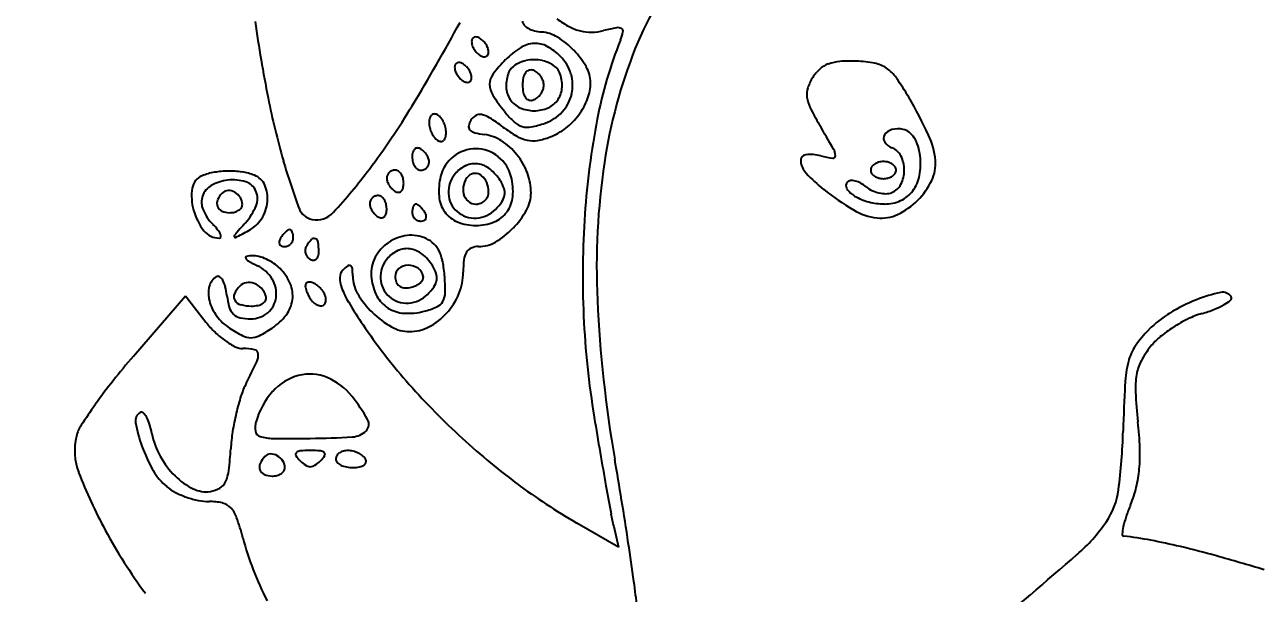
# Model space of a CAD drawing. Header units: millimetres. Extents: x 56222 to 3066687, y -650199 to -121287.
# Drawn here: x 141940.712 to 141942.528, y -185301.51 to -185300.674 of the extents above; entities that cross this region are included whole.
import ezdxf
from ezdxf import colors
from ezdxf.entities.mleader import LeaderData, LeaderLine
from ezdxf.math import Vec2, Vec3

# ---------------------------------------------------------------- set-up
doc = ezdxf.new("R2010")
doc.units = ezdxf.units.MM
doc.header["$MEASUREMENT"] = 0
doc.layers.add('$TD_AUDIT_GENERATED_(A0BDF17)', color=32, linetype='Continuous', lineweight=30)
doc.layers.add('Text', color=7, linetype='Continuous', lineweight=15)
doc.styles.add('style4', font='ARIALN.TTF')

msp = doc.modelspace()

# ---------------------------------------------------------------- linework, layer by layer
at = {"layer": '$TD_AUDIT_GENERATED_(A0BDF17)', "linetype": 'Continuous', "lineweight": 25, "ltscale": 2}
for p, q in [((141940.8718, -185301.1612, 0.5173), (141940.9483, -185301.0724, 0.5173)), ((141940.9483, -185301.0724, 0.5173), (141940.9786, -185301.1112, 0.5173)), ((141941.5857, -185301.4419, 0.5173), (141941.5245, -185301.4066, 0.5173)), ((141941.5785, -185301.4115, 0.5173), (141941.5857, -185301.4419, 0.5173))]:
    msp.add_line(p, q, dxfattribs=at)
for centre, radius, start, end in [((141942.0491, -185300.8834, 0.5173), 0.4725, 139.4399, 158.2606), ((141943.303, -185300.3413, 0.5173), 2.2759, 188.2802, 191.152), ((141938.8457, -185299.3131, 0.5173), 2.8506, 328.7212, 331.5653), ((141941.4527, -185300.6685, 0.5173), 0.00828, 180.0022, 221.7208), ((141941.4649, -185300.6576, 0.5173), 0.0247, 221.7206, 240.2133), ((141941.4718, -185300.6456, 0.5173), 0.0385, 240.2133, 254.9119), ((141941.5856, -185300.5423, 0.5173), 0.1527, 233.5254, 241.6159), ((141941.5473, -185300.6132, 0.5173), 0.0721, 241.6159, 255.7977), ((141941.6453, -185301.0077, 0.5173), 0.3353, 100.7662, 104.0914), ((141941.5847, -185300.6888, 0.5173), 0.0107, 60.5491, 100.766), ((141941.5876, -185300.6836, 0.5173), 0.00463, 347.7958, 60.5492), ((141941.3786, -185300.6988, 0.5173), 0.00916, 153.1152, 180.0022), ((141941.3749, -185300.6969, 0.5173), 0.00501, 110.9073, 153.1151), ((141941.3755, -185300.6985, 0.5173), 0.00673, 75.8431, 110.9072), ((141941.373, -185300.7085, 0.5173), 0.017, 58.2847, 75.8433), ((141941.3693, -185300.7145, 0.5173), 0.024, 43.5755, 58.2846), ((141941.3635, -185300.72, 0.5173), 0.0321, 31.7196, 43.5754), ((141941.4768, -185300.6269, 0.5173), 0.0578, 254.9118, 265.7452), ((141941.4687, -185300.7359, 0.5173), 0.0514, 58.2123, 85.7452), ((141941.4295, -185300.7991, 0.5173), 0.1258, 44.0967, 58.2124), ((141941.5444, -185300.6244, 0.5173), 0.0605, 255.7977, 271.5017), ((141941.5439, -185300.6037, 0.5173), 0.0813, 271.5016, 284.0915), ((141942.1831, -185300.9346, 0.5173), 0.6405, 158.1811, 169.0324), ((141941.519, -185300.6687, 0.5173), 0.0748, 338.1812, 347.7958), ((141941.3855, -185300.6988, 0.5173), 0.016, 180.0022, 199.4895), ((141941.3986, -185300.6942, 0.5173), 0.0299, 199.4897, 211.7196), ((141941.4004, -185300.6931, 0.5173), 0.0321, 211.7196, 223.5754), ((141941.3946, -185300.6986, 0.5173), 0.024, 223.5755, 238.2846), ((141941.3654, -185300.7189, 0.5173), 0.0299, 19.4897, 31.7196), ((141941.3784, -185300.7143, 0.5173), 0.016, 0.0022, 19.4895), ((141941.3853, -185300.7143, 0.5173), 0.00916, 333.1152, 0.0022), ((141941.5083, -185300.8142, 0.5173), 0.1257, 122.2521, 135.0021), ((141941.4636, -185300.7432, 0.5173), 0.0419, 93.3064, 122.252), ((141941.4633, -185300.7377, 0.5173), 0.0363, 61.6384, 93.3064), ((141941.4397, -185300.7813, 0.5173), 0.0859, 45.0021, 61.6383), ((141941.431, -185300.7976, 0.5173), 0.1237, 29.8953, 44.0968), ((141942.3128, -185300.9885, 0.5173), 0.7563, 158.2607, 171.4914), ((141941.3536, -185300.7363, 0.5173), 0.00916, 153.1152, 180.0022), ((141941.3499, -185300.7344, 0.5173), 0.00501, 110.9073, 153.1151), ((141941.3506, -185300.736, 0.5173), 0.00673, 75.8431, 110.9072), ((141941.348, -185300.746, 0.5173), 0.017, 58.2847, 75.8433), ((141941.3443, -185300.752, 0.5173), 0.024, 43.5755, 58.2846), ((141941.3909, -185300.7046, 0.5173), 0.017, 238.2847, 255.8433), ((141941.3884, -185300.7145, 0.5173), 0.00673, 255.8431, 290.9072), ((141941.389, -185300.7161, 0.5173), 0.00501, 290.9073, 333.1151), ((141941.5603, -185300.8661, 0.5173), 0.1992, 135.0021, 142.9932), ((141941.4567, -185300.7683, 0.5173), 0.042, 116.5673, 131.4122), ((141941.4611, -185300.7771, 0.5173), 0.0517, 103.1341, 116.5672), ((141941.4614, -185300.7786, 0.5173), 0.0533, 90.0022, 103.1342), ((141941.4614, -185300.7786, 0.5173), 0.0533, 76.8701, 90.0021), ((141941.4618, -185300.7771, 0.5173), 0.0517, 63.4371, 76.8702), ((141941.4662, -185300.7683, 0.5173), 0.042, 48.5921, 63.437), ((141941.4573, -185300.7637, 0.5173), 0.0609, 16.552, 45.0022), ((141941.9085, -185300.7698, 0.5173), 0.0408, 110.4792, 131.3253), ((141941.9158, -185300.7892, 0.5173), 0.0614, 94.2244, 110.4792), ((141941.9269, -185300.9393, 0.5173), 0.212, 87.7582, 94.2243), ((141941.9278, -185300.9162, 0.5173), 0.1889, 79.446, 87.7582), ((141941.954, -185300.7757, 0.5173), 0.0459, 55.6793, 79.446), ((141941.3605, -185300.7363, 0.5173), 0.016, 180.0022, 199.4895), ((141941.3736, -185300.7317, 0.5173), 0.0299, 199.4897, 211.7196), ((141941.3754, -185300.7305, 0.5173), 0.0321, 211.7196, 223.5754), ((141941.3696, -185300.7361, 0.5173), 0.024, 223.5755, 238.2846), ((141941.3385, -185300.7575, 0.5173), 0.0321, 31.7196, 43.5754), ((141941.3404, -185300.7564, 0.5173), 0.0299, 19.4897, 31.7196), ((141941.3603, -185300.7517, 0.5173), 0.00916, 333.1152, 0.0022), ((141941.3534, -185300.7517, 0.5173), 0.016, 0.0022, 19.4895), ((141941.4218, -185300.7617, 0.5173), 0.0258, 142.9932, 179.0221), ((141941.4754, -185300.7637, 0.5173), 0.0551, 159.0085, 181.7029), ((141941.441, -185300.7506, 0.5173), 0.0183, 131.4122, 159.0085), ((141941.4981, -185300.7627, 0.5173), 0.0537, 168.6129, 180.0021), ((141941.4647, -185300.756, 0.5173), 0.0196, 144.4644, 168.6128), ((141941.457, -185300.7505, 0.5173), 0.0102, 108.4132, 144.4645), ((141941.4569, -185300.7502, 0.5173), 0.00986, 71.5672, 108.4132), ((141941.4539, -185300.7593, 0.5173), 0.0195, 51.4767, 71.5671), ((141941.4495, -185300.7649, 0.5173), 0.0265, 35.5398, 51.4767), ((141941.4493, -185300.765, 0.5173), 0.0267, 19.6578, 35.5399), ((141941.4818, -185300.7506, 0.5173), 0.0183, 20.9957, 48.592), ((141941.4475, -185300.7637, 0.5173), 0.0551, 358.3014, 20.9958), ((141941.4607, -185300.7627, 0.5173), 0.0574, 346.8044, 16.5519), ((141941.4987, -185300.7587, 0.5173), 0.0456, 0.0022, 29.8953), ((141941.9324, -185300.7895, 0.5173), 0.072, 148.0169, 161.6215), ((141941.9178, -185300.7804, 0.5173), 0.0548, 131.3253, 148.0169), ((141941.9472, -185300.7856, 0.5173), 0.0579, 35.2987, 55.6793), ((141941.6864, -185300.9703, 0.5173), 0.3774, 30.1971, 35.2988), ((141941.3659, -185300.742, 0.5173), 0.017, 238.2847, 255.8433), ((141941.3634, -185300.752, 0.5173), 0.00673, 255.8431, 290.9072), ((141941.364, -185300.7536, 0.5173), 0.00501, 290.9073, 333.1151), ((141941.4248, -185300.7618, 0.5173), 0.0288, 179.0221, 212.4494), ((141941.4551, -185300.7643, 0.5173), 0.0348, 181.7029, 213.6921), ((141941.4981, -185300.7627, 0.5173), 0.0537, 180.0022, 191.3914), ((141941.4493, -185300.7605, 0.5173), 0.0267, 324.4644, 340.3465), ((141941.4556, -185300.7627, 0.5173), 0.0201, 0.0022, 19.6577), ((141941.4556, -185300.7627, 0.5173), 0.0201, 340.3466, 0.0021), ((141941.4677, -185300.7643, 0.5173), 0.0348, 326.3121, 358.3014), ((141941.4757, -185300.7587, 0.5173), 0.0687, 339.4724, 0.0021), ((141941.8924, -185300.7762, 0.5173), 0.0298, 161.6214, 187.9095), ((141942.151, -185300.5684, 0.5173), 1.1017, 191.152, 196.0931), ((141941.6232, -185300.6356, 0.5173), 0.2639, 212.4493, 219.001), ((141941.4543, -185300.7649, 0.5173), 0.0339, 213.6922, 246.2214), ((141941.4647, -185300.7695, 0.5173), 0.0196, 191.3915, 215.5399), ((141941.457, -185300.775, 0.5173), 0.0102, 215.5398, 251.5911), ((141941.4569, -185300.7752, 0.5173), 0.00986, 251.591, 288.4371), ((141941.4539, -185300.7661, 0.5173), 0.0195, 288.4372, 308.5275), ((141941.4495, -185300.7606, 0.5173), 0.0265, 308.5276, 324.4645), ((141941.4685, -185300.7649, 0.5173), 0.0339, 293.7829, 326.312), ((141941.4602, -185300.7625, 0.5173), 0.058, 317.2309, 346.8044), ((141941.4501, -185300.7491, 0.5173), 0.096, 323.4954, 339.4724), ((141941.914, -185300.7732, 0.5173), 0.0517, 187.9095, 206.2824), ((141941.4025, -185301.1355, 0.5173), 0.7059, 25.0952, 30.1971), ((141940.3087, -185300.2019, 0.5173), 1.1388, 323.0776, 328.7212), ((141941.3167, -185300.8134, 0.5173), 0.00915, 131.4134, 164.1433), ((141941.3146, -185300.811, 0.5173), 0.00591, 88.3507, 131.4133), ((141941.3145, -185300.8146, 0.5173), 0.00955, 58.2846, 88.3507), ((141941.3101, -185300.8216, 0.5173), 0.0178, 37.4399, 58.2847), ((141941.3864, -185300.8257, 0.5173), 0.0213, 120.5216, 147.9744), ((141941.3816, -185300.8176, 0.5173), 0.0119, 78.0998, 120.5217), ((141941.3767, -185300.8407, 0.5173), 0.0355, 57.3115, 78.0997), ((141941.5367, -185300.7057, 0.5173), 0.1526, 219.001, 226.8383), ((141941.4614, -185300.7488, 0.5173), 0.0515, 246.2214, 270.0022), ((141941.4614, -185300.7488, 0.5173), 0.0515, 270.0021, 293.7828), ((141941.4568, -185300.7595, 0.5173), 0.0625, 289.2765, 317.231), ((141941.4456, -185300.7458, 0.5173), 0.1016, 307.9777, 323.4953), ((141942.2037, -185300.6301, 0.5173), 0.3748, 206.2824, 210.5433), ((141941.3312, -185300.8175, 0.5173), 0.0242, 164.1432, 180.002), ((141941.3398, -185300.8175, 0.5173), 0.0328, 180.0022, 193.6556), ((141941.3474, -185300.8156, 0.5173), 0.0407, 193.6556, 205.2758), ((141941.2952, -185300.8331, 0.5173), 0.0366, 25.2758, 37.4399), ((141941.2916, -185300.8348, 0.5173), 0.0407, 13.6556, 25.2758), ((141941.2992, -185300.8329, 0.5173), 0.0328, 0.0022, 13.6556), ((141941.372, -185300.8237, 0.5173), 0.00691, 170.0904, 223.69), ((141941.3876, -185300.8264, 0.5173), 0.0227, 147.9744, 170.0904), ((141941.2008, -185301.1149, 0.5173), 0.3614, 53.5254, 57.3116), ((141941.5479, -185300.6454, 0.5173), 0.2225, 233.5255, 239.7843), ((141941.4516, -185300.7964, 0.5173), 0.0282, 226.8382, 254.2215), ((141941.4516, -185300.7963, 0.5173), 0.0283, 254.2216, 281.5152), ((141941.4264, -185300.6725, 0.5173), 0.1547, 281.5152, 289.2765), ((141941.4534, -185300.7558, 0.5173), 0.0889, 290.8189, 307.9776), ((141942.6884, -185301.0325, 0.5173), 1.1552, 169.0323, 176.0102), ((141939.4164, -185302.2748, 0.5173), 2.8616, 29.7064, 30.5433), ((141941.3438, -185300.8173, 0.5173), 0.0366, 205.2758, 217.4399), ((141941.3289, -185300.8288, 0.5173), 0.0178, 217.4399, 238.2847), ((141941.3245, -185300.8358, 0.5173), 0.00955, 238.2846, 268.3507), ((141941.3244, -185300.8395, 0.5173), 0.00591, 268.3507, 311.4133), ((141941.3223, -185300.837, 0.5173), 0.00915, 311.4134, 344.1433), ((141941.3078, -185300.8329, 0.5173), 0.0242, 344.1432, 0.002), ((141941.3779, -185300.8181, 0.5173), 0.0151, 223.69, 255.6801), ((141941.4034, -185300.7182, 0.5173), 0.1181, 255.6801, 262.7052), ((141941.3807, -185300.8955, 0.5173), 0.0606, 57.0381, 82.7051), ((141941.4621, -185300.7926, 0.5173), 0.0522, 239.7843, 258.1597), ((141941.4597, -185300.8042, 0.5173), 0.0403, 258.1597, 279.8079), ((141941.4496, -185300.7458, 0.5173), 0.0996, 279.8078, 290.8189), ((141941.9852, -185300.8409, 0.5173), 0.00962, 148.2437, 214.0973), ((141941.9917, -185300.8449, 0.5173), 0.0173, 103.1126, 148.2437), ((141941.997, -185300.8677, 0.5173), 0.0407, 79.2731, 103.1127), ((141942.0011, -185300.846, 0.5173), 0.0186, 49.8052, 79.2731), ((141941.9888, -185300.8605, 0.5173), 0.0377, 32.4238, 49.8053), ((141941.9767, -185300.8682, 0.5173), 0.052, 17.7446, 32.4238), ((141941.9419, -185300.8829, 0.5173), 0.1103, 4.9905, 25.0952), ((141941.3084, -185300.8682, 0.5173), 0.0264, 164.871, 180.0021), ((141941.2924, -185300.8639, 0.5173), 0.00984, 133.2606, 164.8711), ((141941.2898, -185300.861, 0.5173), 0.00595, 89.9762, 133.2606), ((141941.2898, -185300.8641, 0.5173), 0.00903, 58.2846, 89.9762), ((141941.2812, -185300.8779, 0.5173), 0.0253, 44.3651, 58.2846), ((141941.2765, -185300.8826, 0.5173), 0.0319, 32.6795, 44.3651), ((141941.3755, -185300.909, 0.5173), 0.0528, 89.6827, 128.0938), ((141941.3755, -185300.9095, 0.5173), 0.0533, 51.5047, 89.6827), ((141941.3624, -185300.9238, 0.5173), 0.0943, 38.6119, 57.0381), ((141941.8833, -185300.8674, 0.5173), 0.0215, 2.6069, 29.7063), ((141941.996, -185300.8336, 0.5173), 0.0227, 214.0974, 249.0085), ((141941.979, -185300.8778, 0.5173), 0.0247, 26.3475, 69.0085), ((141941.955, -185300.8752, 0.5173), 0.0748, 6.5631, 17.7445), ((141942.0473, -185300.5983, 0.5173), 0.9938, 196.0931, 200.3344), ((141941.3123, -185300.8682, 0.5173), 0.0302, 180.0022, 194.258), ((141941.3038, -185300.8703, 0.5173), 0.0215, 194.258, 212.6794), ((141941.2789, -185300.881, 0.5173), 0.029, 20.4918, 32.6794), ((141941.2952, -185300.8755, 0.5173), 0.0119, 313.2605, 335.9284), ((141941.2925, -185300.8759, 0.5173), 0.0145, 0.0021, 20.4918), ((141941.296, -185300.8759, 0.5173), 0.011, 335.9285, 0.0022), ((141941.3762, -185300.9099, 0.5173), 0.0539, 128.0938, 165.9128), ((141941.3742, -185300.9099, 0.5173), 0.0317, 81.6038, 114.797), ((141941.3734, -185300.9153, 0.5173), 0.0373, 51.4999, 81.6039), ((141941.3746, -185300.9107, 0.5173), 0.0547, 14.0914, 51.5047), ((141941.357, -185300.9281, 0.5173), 0.1012, 20.8448, 38.6118), ((141942.5928, -185301.0304, 0.5173), 1.0394, 171.4914, 182.6619), ((141941.8621, -185300.8736, 0.5173), 0.00851, 96.7608, 184.9174), ((141941.8833, -185300.8718, 0.5173), 0.0298, 184.9174, 223.3227), ((141941.8681, -185300.9239, 0.5173), 0.0592, 75.3472, 96.7609), ((141941.9199, -185300.7259, 0.5173), 0.1455, 255.3471, 262.4305), ((141941.9012, -185300.8666, 0.5173), 0.00358, 262.4305, 2.6069), ((141941.9702, -185300.891, 0.5173), 0.0147, 123.6923, 146.2836), ((141941.9734, -185300.8957, 0.5173), 0.0203, 104.8445, 123.6923), ((141941.9753, -185300.9031, 0.5173), 0.028, 90.002, 104.8445), ((141941.9753, -185300.9031, 0.5173), 0.028, 75.1598, 90.0022), ((141941.9773, -185300.8957, 0.5173), 0.0203, 56.312, 75.1598), ((141941.9804, -185300.891, 0.5173), 0.0147, 33.7206, 56.312), ((141941.9594, -185300.8875, 0.5173), 0.0466, 359.8016, 26.3475), ((141941.9335, -185300.8777, 0.5173), 0.0965, 349.4794, 6.5631), ((141941.9949, -185300.8782, 0.5173), 0.0571, 334.3589, 4.9904), ((141940.9816, -185300.9176, 0.5173), 0.0234, 111.9766, 171.093), ((141941.0064, -185300.9791, 0.5173), 0.0896, 99.9203, 111.9766), ((141941.0125, -185301.0138, 0.5173), 0.1248, 90.5158, 99.9203), ((141941.0125, -185301.0137, 0.5173), 0.1247, 81.1075, 90.5157), ((141941.018, -185300.9785, 0.5173), 0.0892, 69.0085, 81.1075), ((141941.0399, -185300.9213, 0.5173), 0.0279, 24.5049, 69.0086), ((141940.5514, -185300.3843, 0.5173), 0.8352, 317.3755, 323.0776), ((141941.2556, -185300.8994, 0.5173), 0.011, 155.9285, 180.0022), ((141941.2564, -185300.8998, 0.5173), 0.0119, 133.2605, 155.9284), ((141941.2568, -185300.9003, 0.5173), 0.0126, 111.254, 133.2605), ((141941.257, -185300.9008, 0.5173), 0.0132, 90.0022, 111.2539), ((141941.257, -185300.896, 0.5173), 0.00832, 55.065, 90.0022), ((141941.2532, -185300.9015, 0.5173), 0.0151, 32.6794, 55.0652), ((141941.2478, -185300.905, 0.5173), 0.0215, 14.258, 32.6794), ((141941.2984, -185300.8738, 0.5173), 0.0151, 212.6794, 235.0652), ((141941.2945, -185300.8793, 0.5173), 0.00832, 235.065, 270.0022), ((141941.2945, -185300.8745, 0.5173), 0.0132, 270.0022, 291.2539), ((141941.2947, -185300.8751, 0.5173), 0.0126, 291.254, 313.2605), ((141941.4119, -185300.9188, 0.5173), 0.0907, 165.9129, 184.5627), ((141941.3775, -185300.9201, 0.5173), 0.0422, 140.312, 182.6108), ((141941.3798, -185300.922, 0.5173), 0.0451, 114.797, 140.3119), ((141941.3847, -185300.9161, 0.5173), 0.0279, 135.0021, 164.3642), ((141941.3744, -185300.9058, 0.5173), 0.0133, 90.9181, 135.0022), ((141941.3744, -185300.908, 0.5173), 0.0156, 51.6881, 90.9181), ((141941.3685, -185300.9155, 0.5173), 0.0251, 22.4072, 51.6882), ((141941.3545, -185300.939, 0.5173), 0.0675, 32.2025, 51.5), ((141941.3422, -185300.9188, 0.5173), 0.0882, 355.1132, 14.0914), ((141941.3751, -185300.9212, 0.5173), 0.0818, 0.0021, 20.8448), ((141942.0413, -185300.7228, 0.5173), 0.247, 223.3226, 231.4152), ((141941.9652, -185300.8876, 0.5173), 0.00858, 146.2837, 180.0021), ((141941.9652, -185300.8876, 0.5173), 0.00858, 180.0022, 213.7206), ((141941.9702, -185300.8843, 0.5173), 0.0147, 213.7206, 236.312), ((141941.9734, -185300.8795, 0.5173), 0.0203, 236.312, 255.1598), ((141941.9773, -185300.8795, 0.5173), 0.0203, 284.8445, 303.6923), ((141941.9804, -185300.8843, 0.5173), 0.0147, 303.6923, 326.2836), ((141941.9855, -185300.8876, 0.5173), 0.00858, 0.0022, 33.7206), ((141941.9855, -185300.8876, 0.5173), 0.00858, 326.2837, 0.0021), ((141941.9592, -185300.8875, 0.5173), 0.0468, 333.3268, 359.8016), ((141941.9742, -185300.8852, 0.5173), 0.0551, 323.487, 349.4794), ((141941.035, -185300.926, 0.5173), 0.0775, 171.093, 195.4042), ((141941.0002, -185300.9347, 0.5173), 0.028, 119.284, 161.4592), ((141941.0179, -185300.9663, 0.5173), 0.0642, 96.5839, 119.284), ((141941.018, -185300.9675, 0.5173), 0.0655, 72.9717, 96.584), ((141941.0302, -185300.9277, 0.5173), 0.0238, 22.8543, 72.9717), ((141941.023, -185300.929, 0.5173), 0.0464, 354.1356, 24.5049), ((141941.259, -185300.8994, 0.5173), 0.0145, 180.0021, 200.4918), ((141941.2726, -185300.8943, 0.5173), 0.029, 200.4918, 212.6794), ((141941.2751, -185300.8928, 0.5173), 0.0319, 212.6795, 224.3651), ((141941.2703, -185300.8974, 0.5173), 0.0253, 224.3651, 238.2846), ((141941.2591, -185300.9115, 0.5173), 0.00984, 313.2606, 344.8711), ((141941.2393, -185300.9071, 0.5173), 0.0302, 0.0022, 14.258), ((141941.2431, -185300.9071, 0.5173), 0.0264, 344.871, 0.0021), ((141941.3837, -185300.9158, 0.5173), 0.0269, 164.3642, 194.5913), ((141941.3585, -185300.9196, 0.5173), 0.0359, 0.0021, 22.4072), ((141941.3645, -185300.9327, 0.5173), 0.0557, 18.9289, 32.2026), ((141941.3982, -185300.9212, 0.5173), 0.0201, 350.5263, 18.9289), ((141942.1236, -185300.6196, 0.5173), 0.3789, 231.4151, 239.5062), ((141941.9277, -185300.9106, 0.5173), 0.00759, 135.0022, 214.3843), ((141941.9514, -185300.8944, 0.5173), 0.0363, 214.3844, 239.5307), ((141941.9276, -185300.9105, 0.5173), 0.00744, 94.057, 135.0021), ((141941.9286, -185300.9251, 0.5173), 0.0221, 75.8335, 94.0572), ((141941.9257, -185300.9366, 0.5173), 0.0339, 61.2275, 75.8335), ((141941.9179, -185300.9507, 0.5173), 0.05, 50.312, 61.2275), ((141941.9752, -185300.8817, 0.5173), 0.0397, 230.3119, 245.0736), ((141941.9753, -185300.8722, 0.5173), 0.028, 255.1598, 270.0022), ((141941.9753, -185300.8722, 0.5173), 0.028, 270.002, 284.8445), ((141941.9787, -185300.8973, 0.5173), 0.025, 290.9957, 333.3268), ((141941.9512, -185300.8573, 0.5173), 0.1055, 315.0022, 334.3589), ((141941.0008, -185300.9349, 0.5173), 0.0287, 161.4592, 203.0026), ((141941.0075, -185300.9366, 0.5173), 0.0127, 156.6813, 200.4648), ((141941.0258, -185300.9445, 0.5173), 0.0327, 135.0022, 156.6813), ((141941.0115, -185300.9302, 0.5173), 0.0125, 91.7217, 135.0021), ((141941.0117, -185300.9366, 0.5173), 0.0189, 59.9601, 91.7218), ((141941.0097, -185300.9401, 0.5173), 0.023, 31.7451, 59.9599), ((141941.0125, -185300.9384, 0.5173), 0.0197, 0.0021, 31.7452), ((141941.0262, -185300.9294, 0.5173), 0.0282, 337.9115, 22.8543), ((141941.0108, -185300.9277, 0.5173), 0.0587, 327.6882, 354.1357), ((141941.2306, -185300.9369, 0.5173), 0.011, 155.9285, 180.0022), ((141941.2314, -185300.9373, 0.5173), 0.0119, 133.2605, 155.9284), ((141941.2319, -185300.9377, 0.5173), 0.0126, 111.254, 133.2605), ((141941.2321, -185300.9383, 0.5173), 0.0132, 90.0022, 111.2539), ((141941.2321, -185300.9335, 0.5173), 0.00832, 55.065, 90.0022), ((141941.2282, -185300.939, 0.5173), 0.0151, 32.6794, 55.0652), ((141941.2228, -185300.9425, 0.5173), 0.0215, 14.258, 32.6794), ((141941.2618, -185300.9112, 0.5173), 0.00903, 238.2846, 269.9762), ((141941.2618, -185300.9143, 0.5173), 0.00595, 269.9762, 313.2606), ((141941.3671, -185300.9224, 0.5173), 0.0457, 184.5627, 215.6952), ((141941.3728, -185300.9204, 0.5173), 0.0375, 182.6109, 228.784), ((141941.3785, -185300.9172, 0.5173), 0.0215, 194.5913, 229.1984), ((141941.3757, -185300.9204, 0.5173), 0.0172, 229.1983, 270.0022), ((141941.3759, -185300.9188, 0.5173), 0.0188, 291.7122, 313.8525), ((141941.3764, -185300.9192, 0.5173), 0.0182, 313.8525, 336.4303), ((141941.3773, -185300.9196, 0.5173), 0.0172, 336.4302, 0.0021), ((141941.3437, -185300.8845, 0.5173), 0.0861, 315.0022, 324.7796), ((141941.3949, -185300.9206, 0.5173), 0.0234, 324.7796, 350.5263), ((141941.3846, -185300.9224, 0.5173), 0.0456, 324.0139, 355.1131), ((141941.4054, -185300.9212, 0.5173), 0.0515, 330.5853, 0.0022), ((141941.9744, -185300.8553, 0.5173), 0.0817, 239.5307, 255.3759), ((141941.9776, -185300.843, 0.5173), 0.0944, 255.3758, 269.5898), ((141941.9797, -185300.8721, 0.5173), 0.0503, 245.0736, 257.44), ((141941.9788, -185300.8762, 0.5173), 0.0461, 257.44, 270.3049), ((141941.9773, -185300.881, 0.5173), 0.0565, 269.5897, 294.3796), ((141941.9789, -185300.8979, 0.5173), 0.0244, 270.3049, 290.9958), ((141941.9512, -185300.8573, 0.5173), 0.1056, 295.2222, 315.0021), ((141941.9818, -185300.8909, 0.5173), 0.0456, 294.3796, 323.4869), ((141941.0422, -185300.924, 0.5173), 0.0849, 195.4042, 218.4052), ((141941.0363, -185300.9198, 0.5173), 0.0672, 203.0026, 225.0021), ((141941.0067, -185300.9369, 0.5173), 0.0118, 200.4648, 246.3377), ((141941.0135, -185300.9214, 0.5173), 0.0288, 246.3377, 270.0021), ((141941.0135, -185300.9204, 0.5173), 0.0298, 270.0021, 283.9307), ((141941.0156, -185300.929, 0.5173), 0.0209, 283.9307, 302.1032), ((141941.019, -185300.9344, 0.5173), 0.0144, 302.1031, 324.3522), ((141941.0245, -185300.9384, 0.5173), 0.00769, 324.3521, 0.0021), ((141940.9721, -185300.9074, 0.5173), 0.0866, 318.4101, 337.9115), ((141941.1398, -185300.9347, 0.5173), 0.0259, 200.3343, 258.9681), ((141941.1412, -185300.9271, 0.5173), 0.0337, 258.9681, 317.3756), ((141941.234, -185300.9369, 0.5173), 0.0145, 180.0021, 200.4918), ((141941.2476, -185300.9318, 0.5173), 0.029, 200.4918, 212.6794), ((141941.2501, -185300.9302, 0.5173), 0.0319, 212.6795, 224.3651), ((141941.2453, -185300.9349, 0.5173), 0.0253, 224.3651, 238.2846), ((141941.2342, -185300.9489, 0.5173), 0.00984, 313.2606, 344.8711), ((141941.2143, -185300.9446, 0.5173), 0.0302, 0.0022, 14.258), ((141941.2182, -185300.9446, 0.5173), 0.0264, 344.871, 0.0021), ((141941.3105, -185300.9501, 0.5173), 0.0285, 170.3439, 180.0021), ((141941.2938, -185300.9501, 0.5173), 0.0117, 180.0022, 203.9906), ((141941.2993, -185300.9482, 0.5173), 0.0171, 156.2054, 170.3439), ((141941.2929, -185300.9454, 0.5173), 0.0101, 137.6504, 156.2054), ((141941.2875, -185300.9405, 0.5173), 0.00285, 90.0021, 137.6504), ((141941.2875, -185300.9423, 0.5173), 0.00464, 55.4493, 90.0021), ((141941.2734, -185300.9628, 0.5173), 0.0295, 46.644, 55.4492), ((141941.2672, -185300.9693, 0.5173), 0.0385, 38.4797, 46.6439), ((141941.2586, -185300.9762, 0.5173), 0.0496, 31.7197, 38.4798), ((141941.2874, -185300.9584, 0.5173), 0.0157, 12.8337, 31.7196), ((141941.3641, -185300.9245, 0.5173), 0.0421, 215.6952, 248.4482), ((141941.3738, -185300.9192, 0.5173), 0.039, 228.784, 273.8309), ((141941.3757, -185300.9183, 0.5173), 0.0193, 270.0021, 291.7121), ((141941.3735, -185300.9143, 0.5173), 0.044, 273.8309, 315.0021), ((141941.3871, -185300.9243, 0.5173), 0.0424, 291.5206, 324.0138), ((141941.3397, -185300.8841, 0.5173), 0.127, 315.5881, 330.5853), ((141942.8316, -185301.0425, 0.5173), 1.2987, 176.0102, 182.6352), ((141941.9762, -185300.87, 0.5173), 0.0884, 239.5062, 263.3604), ((141941.9724, -185300.9023, 0.5173), 0.0558, 263.3604, 295.2222), ((141940.9157, -185301.0405, 0.5173), 0.1034, 39.1825, 45.002), ((141943.7717, -185303.3922, 0.5173), 3.6567, 138.4101, 138.7967), ((141941.0185, -185300.9326, 0.5173), 0.0496, 297.6905, 327.6881), ((141941.2368, -185300.9487, 0.5173), 0.00903, 238.2846, 269.9762), ((141941.2368, -185300.9518, 0.5173), 0.00595, 269.9762, 313.2606), ((141941.2946, -185300.9497, 0.5173), 0.0127, 203.9905, 226.6438), ((141941.2951, -185300.9493, 0.5173), 0.0133, 226.6439, 248.6737), ((141941.2953, -185300.9487, 0.5173), 0.0139, 248.6738, 270.0021), ((141941.2953, -185300.9521, 0.5173), 0.0105, 270.0022, 294.8786), ((141941.2975, -185300.9568, 0.5173), 0.00534, 294.8786, 336.2055), ((141941.2964, -185300.9563, 0.5173), 0.00647, 336.2055, 12.8338), ((141941.3757, -185300.8952, 0.5173), 0.0737, 248.4482, 270.0021), ((141941.3757, -185300.8953, 0.5173), 0.0736, 270.0021, 291.5206), ((141940.9981, -185300.959, 0.5173), 0.0286, 218.4053, 270.0021), ((141940.972, -185300.9946, 0.5173), 0.0307, 24.8244, 39.1825), ((141940.9981, -185300.9853, 0.5173), 0.00228, 270.0022, 349.1066), ((141940.9937, -185300.9845, 0.5173), 0.00673, 349.1066, 24.8245), ((141941.0224, -185300.985, 0.5173), 0.00244, 138.7965, 202.2118), ((141941.0214, -185300.9854, 0.5173), 0.00137, 202.2121, 297.1603), ((141939.9344, -185298.8668, 0.5173), 2.3826, 297.1602, 297.6905), ((141941.1018, -185300.9959, 0.5173), 0.0157, 148.2847, 167.1706), ((141941.1306, -185301.0137, 0.5173), 0.0496, 141.5245, 148.2846), ((141941.1219, -185301.0068, 0.5173), 0.0385, 133.3604, 141.5246), ((141941.1158, -185301.0003, 0.5173), 0.0295, 124.555, 133.3603), ((141941.1016, -185300.9798, 0.5173), 0.00464, 90.0021, 124.555), ((141941.1016, -185300.978, 0.5173), 0.00285, 42.3539, 90.0021), ((141941.0963, -185300.9829, 0.5173), 0.0101, 23.7989, 42.3539), ((141941.0899, -185300.9857, 0.5173), 0.0171, 9.6604, 23.7988), ((141941.0954, -185300.9876, 0.5173), 0.0117, 336.0137, 0.0021), ((141941.0786, -185300.9876, 0.5173), 0.0285, 0.0022, 9.6604), ((141941.1375, -185300.9931, 0.5173), 0.00511, 66.6854, 136.7259), ((141941.1369, -185300.9947, 0.5173), 0.0068, 9.0307, 66.6853), ((141941.2817, -185301.0444, 0.5173), 0.061, 100.2139, 127.9448), ((141941.2805, -185301.0375, 0.5173), 0.0541, 69.8503, 100.2139), ((141941.2843, -185301.0272, 0.5173), 0.043, 50.5464, 69.8503), ((141941.3404, -185300.8849, 0.5173), 0.1259, 300.5409, 315.5881), ((141941.0928, -185300.9938, 0.5173), 0.00647, 167.1704, 203.7988), ((141941.0917, -185300.9943, 0.5173), 0.00534, 203.7988, 245.1257), ((141941.0939, -185300.9896, 0.5173), 0.0105, 245.1257, 270.0021), ((141941.0939, -185300.9862, 0.5173), 0.0139, 270.0021, 291.3305), ((141941.0941, -185300.9868, 0.5173), 0.0133, 291.3306, 313.3603), ((141941.0946, -185300.9872, 0.5173), 0.0127, 313.3605, 336.0138), ((141941.1385, -185301.006, 0.5173), 0.0139, 173.0254, 195.7963), ((141941.137, -185301.0058, 0.5173), 0.0125, 148.2847, 173.0254), ((141941.1776, -185301.0309, 0.5173), 0.0602, 136.7259, 148.2846), ((141941.0588, -185301.0071, 0.5173), 0.0859, 0.0022, 9.0308), ((141941.1188, -185301.0071, 0.5173), 0.0259, 344.5712, 0.0021), ((141941.2813, -185301.0438, 0.5173), 0.0604, 127.9449, 155.8576), ((141941.2798, -185301.0469, 0.5173), 0.0451, 114.797, 140.3119), ((141941.2742, -185301.0348, 0.5173), 0.0317, 81.6038, 114.797), ((141941.2734, -185301.0403, 0.5173), 0.0373, 51.4999, 81.6039), ((141941.2879, -185301.0228, 0.5173), 0.0374, 29.0888, 50.5464), ((141941.2713, -185301.032, 0.5173), 0.0564, 12.2933, 29.0888), ((141941.375, -185301.0162, 0.5173), 0.0152, 113.2746, 148.878), ((141941.3796, -185301.0269, 0.5173), 0.0269, 90.0021, 113.2746), ((141941.3796, -185300.9513, 0.5173), 0.0488, 270.0021, 300.5409), ((141941.0387, -185301.0163, 0.5173), 0.00183, 102.068, 207.8595), ((141941.0455, -185301.0127, 0.5173), 0.00955, 207.8597, 241.7604), ((141941.049, -185301.0647, 0.5173), 0.0513, 92.3111, 102.0682), ((141941.2059, -185300.714, 0.5173), 0.3487, 241.7604, 244.2911), ((141941.0482, -185301.0442, 0.5173), 0.0308, 74.5452, 92.3111), ((141941.0371, -185301.0844, 0.5173), 0.0725, 65.1726, 74.5451), ((141941.034, -185301.091, 0.5173), 0.0798, 56.1332, 65.1726), ((141941.0448, -185301.075, 0.5173), 0.0605, 45.002, 56.1332), ((141941.1395, -185301.0057, 0.5173), 0.015, 195.7962, 217.6165), ((141941.1404, -185301.005, 0.5173), 0.0161, 217.6165, 238.2846), ((141941.1369, -185301.0107, 0.5173), 0.00939, 238.2848, 269.2846), ((141941.1368, -185301.0141, 0.5173), 0.00602, 269.2845, 312.4906), ((141941.1344, -185301.0114, 0.5173), 0.0097, 312.4906, 344.5711), ((141941.2741, -185301.0406, 0.5173), 0.0525, 155.8577, 186.8626), ((141941.2776, -185301.0451, 0.5173), 0.0422, 140.312, 182.6108), ((141941.2546, -185301.0639, 0.5173), 0.0675, 32.2025, 51.5), ((141941.1612, -185301.056, 0.5173), 0.169, 4.887, 12.2932), ((141941.5008, -185301.0376, 0.5173), 0.1438, 172.8006, 180.0022), ((141941.3864, -185301.0231, 0.5173), 0.0285, 148.878, 172.8007), ((141940.9962, -185301.0481, 0.5173), 0.00439, 56.2441, 121.7197), ((141941.0328, -185301.0736, 0.5173), 0.0504, 30.8906, 64.2911), ((141941.0373, -185301.0825, 0.5173), 0.0711, 23.1982, 45.0022), ((141941.1909, -185301.0455, 0.5173), 0.0153, 135.0022, 179.2962), ((141941.2241, -185301.0786, 0.5173), 0.0622, 126.2097, 135.0021), ((141941.1895, -185301.0314, 0.5173), 0.00375, 58.2593, 126.2097), ((141941.1886, -185301.0329, 0.5173), 0.00543, 5.8549, 58.2592), ((141941.0837, -185301.0436, 0.5173), 0.1109, 0.0021, 5.8549), ((141941.2449, -185301.0436, 0.5173), 0.0503, 180.0022, 210.9768), ((141941.2719, -185301.0438, 0.5173), 0.0149, 128.9675, 180.0022), ((141941.2805, -185301.0438, 0.5173), 0.0235, 180.0021, 200.6386), ((141941.2761, -185301.049, 0.5173), 0.0216, 90.2397, 128.9675), ((141941.2762, -185301.0529, 0.5173), 0.0254, 55.3133, 90.2397), ((141941.28, -185301.0473, 0.5173), 0.0187, 11.3074, 55.3133), ((141941.2909, -185301.0451, 0.5173), 0.00755, 332.0378, 11.3074), ((141941.2646, -185301.0576, 0.5173), 0.0557, 18.9289, 32.2026), ((141941.2983, -185301.0461, 0.5173), 0.0201, 350.5263, 18.9289), ((141941.0467, -185301.0658, 0.5173), 0.2839, 359.688, 4.887), ((141941.2731, -185301.0376, 0.5173), 0.0839, 337.6741, 0.0022), ((141941.0256, -185301.0688, 0.5173), 0.0433, 166.4369, 194.5327), ((141941.0061, -185301.0641, 0.5173), 0.0232, 121.7196, 166.4368), ((141940.9904, -185301.0568, 0.5173), 0.0148, 29.7078, 56.2442), ((141940.9697, -185301.0686, 0.5173), 0.0387, 14.3959, 29.7077), ((141940.9153, -185301.0826, 0.5173), 0.0948, 6.5595, 14.3959), ((141941.0544, -185301.0842, 0.5173), 0.0369, 135.0022, 156.3117), ((141941.041, -185301.0709, 0.5173), 0.018, 99.5592, 135.0022), ((141941.0417, -185301.075, 0.5173), 0.0222, 69.2766, 99.5591), ((141941.0399, -185301.0799, 0.5173), 0.0275, 42.5338, 69.2766), ((141941.0369, -185301.0827, 0.5173), 0.0316, 18.4371, 42.5338), ((141941.0399, -185301.0693, 0.5173), 0.0422, 352.7206, 30.8906), ((141941.0613, -185301.0722, 0.5173), 0.045, 352.4676, 23.1982), ((141941.1331, -185301.0583, 0.5173), 0.0083, 153.9503, 190.6143), ((141941.1698, -185301.0514, 0.5173), 0.0456, 190.6144, 200.9958), ((141941.1294, -185301.0565, 0.5173), 0.00415, 96.2846, 153.9503), ((141941.1304, -185301.0652, 0.5173), 0.013, 71.5671, 96.2847), ((141941.1267, -185301.0763, 0.5173), 0.0247, 55.8694, 71.5672), ((141941.1179, -185301.0893, 0.5173), 0.0404, 45.0104, 55.8695), ((141941.1179, -185301.0893, 0.5173), 0.0404, 34.1502, 45.0104), ((141941.2171, -185301.0458, 0.5173), 0.0416, 179.2962, 200.3414), ((141941.2968, -185301.0162, 0.5173), 0.1266, 200.3415, 211.2456), ((141941.296, -185301.038, 0.5173), 0.0745, 186.8626, 207.8998), ((141941.2729, -185301.0453, 0.5173), 0.0375, 182.6109, 228.784), ((141941.2705, -185301.0476, 0.5173), 0.0128, 200.6387, 233.1925), ((141941.2713, -185301.0465, 0.5173), 0.0142, 233.1925, 263.7365), ((141941.2731, -185301.0301, 0.5173), 0.0306, 263.7366, 280.9028), ((141941.2715, -185301.0215, 0.5173), 0.0394, 280.9029, 293.3849), ((141941.2768, -185301.0338, 0.5173), 0.026, 293.3848, 310.44), ((141941.2827, -185301.0408, 0.5173), 0.0168, 310.44, 332.0378), ((141941.2438, -185301.0094, 0.5173), 0.0861, 315.0022, 324.7796), ((141941.295, -185301.0455, 0.5173), 0.0234, 324.7796, 350.5263), ((141941.046, -185301.0635, 0.5173), 0.0644, 194.5327, 216.884), ((141941.1184, -185301.0592, 0.5173), 0.1096, 186.5594, 195.8779), ((141941.0302, -185301.0736, 0.5173), 0.0105, 156.3116, 210.6667), ((141941.0334, -185301.0717, 0.5173), 0.0143, 210.6668, 255.0811), ((141941.0564, -185301.0742, 0.5173), 0.011, 305.1364, 337.6804), ((141941.0591, -185301.0753, 0.5173), 0.00817, 337.6805, 18.4371), ((141941.0467, -185301.0702, 0.5173), 0.0354, 310.0894, 352.7206), ((141941.0586, -185301.0718, 0.5173), 0.0477, 322.8152, 352.4676), ((141941.1654, -185301.0531, 0.5173), 0.0408, 200.9958, 222.9612), ((141941.1309, -185301.0805, 0.5173), 0.0246, 18.437, 34.1502), ((141941.1399, -185301.0775, 0.5173), 0.0152, 337.2652, 18.4371), ((141941.3186, -185300.9994, 0.5173), 0.1362, 210.9768, 225.6966), ((141941.2708, -185301.0513, 0.5173), 0.046, 207.8998, 238.0893), ((141941.2739, -185301.0442, 0.5173), 0.039, 228.784, 273.8309), ((141941.2736, -185301.0392, 0.5173), 0.044, 273.8309, 315.0021), ((141941.3033, -185301.0672, 0.5173), 0.0273, 330.7234, 359.688), ((141941.2595, -185301.032, 0.5173), 0.0986, 317.899, 337.6741), ((141943.4334, -185300.9913, 0.5173), 1.881, 182.6619, 189.8271), ((141942.5293, -185301.3135, 0.5173), 0.2532, 111.6928, 121.5926), ((141942.5166, -185301.2815, 0.5173), 0.2187, 101.9124, 111.6928), ((141942.4745, -185301.0817, 0.5173), 0.0146, 31.7197, 101.9123), ((141942.4452, -185301.0296, 0.5173), 0.064, 299.6053, 309.8057), ((141942.4838, -185301.076, 0.5173), 0.00362, 309.8056, 31.7196), ((141941.0351, -185301.0829, 0.5173), 0.023, 195.8779, 225.5263), ((141941.0457, -185301.0255, 0.5173), 0.062, 255.081, 270.0022), ((141941.0447, -185301.0679, 0.5173), 0.0384, 270.0022, 310.0893), ((141941.0457, -185301.043, 0.5173), 0.0445, 270.0022, 282.6097), ((141941.051, -185301.0665, 0.5173), 0.0205, 282.6096, 305.1363), ((141941.1505, -185301.0669, 0.5173), 0.0206, 222.9613, 259.633), ((141941.148, -185301.0809, 0.5173), 0.00639, 259.6329, 337.2652), ((141941.9089, -185300.6449, 0.5173), 0.8425, 211.2456, 213.935), ((141941.3195, -185300.9985, 0.5173), 0.1375, 225.6966, 240.3644), ((141941.2732, -185301.0474, 0.5173), 0.0507, 238.0894, 266.5538), ((141941.276, -185301.0013, 0.5173), 0.0968, 266.5538, 284.0914), ((141941.2719, -185300.985, 0.5173), 0.1136, 284.0915, 294.0091), ((141941.2648, -185301.0368, 0.5173), 0.0914, 297.3059, 317.899), ((141941.3103, -185301.0711, 0.5173), 0.0194, 294.0091, 330.7234), ((141942.4852, -185301.2416, 0.5173), 0.1689, 121.5926, 135.0022), ((141942.376, -185300.8713, 0.5173), 0.2372, 286.6807, 291.363), ((141942.4218, -185300.9884, 0.5173), 0.1113, 291.3629, 299.6054), ((141941.0913, -185301.023, 0.5173), 0.1431, 218.0495, 226.0695), ((141941.0547, -185301.057, 0.5173), 0.0753, 216.884, 236.7683), ((141941.033, -185301.085, 0.5173), 0.0201, 225.5264, 257.9601), ((141941.0447, -185301.0303, 0.5173), 0.076, 257.9601, 270.0022), ((141941.0304, -185301.0505, 0.5173), 0.083, 303.236, 322.8153), ((141941.8934, -185300.6553, 0.5173), 0.8238, 213.935, 221.1673), ((141942.8117, -185301.0434, 0.5173), 1.2788, 182.6352, 189.3374), ((141942.5175, -185301.2989, 0.5173), 0.2142, 116.0897, 122.7621), ((141942.4829, -185301.2281, 0.5173), 0.1354, 106.6808, 116.0896), ((141941.0847, -185301.0299, 0.5173), 0.1335, 226.0695, 234.5178), ((141941.1376, -185300.9305, 0.5173), 0.2265, 236.7683, 242.3918), ((141941.0447, -185301.1081, 0.5173), 0.026, 242.3918, 270.0022), ((141941.0447, -185301.1081, 0.5173), 0.026, 270.0021, 297.6124), ((141940.9518, -185300.9305, 0.5173), 0.2265, 297.6125, 303.2359), ((141941.278, -185301.0714, 0.5173), 0.0536, 240.3644, 270.0022), ((141941.278, -185301.0623, 0.5173), 0.0627, 270.0022, 297.3059), ((141942.4825, -185301.2389, 0.5173), 0.165, 135.0021, 145.7898), ((141942.4408, -185301.2041, 0.5173), 0.0922, 129.5333, 141.8136), ((141942.5122, -185301.2906, 0.5173), 0.2044, 122.7621, 129.5334), ((141941.0695, -185301.0511, 0.5173), 0.1074, 234.5177, 243.5971), ((141941.0331, -185301.1245, 0.5173), 0.0255, 243.5971, 270.0021), ((141941.0331, -185301.2372, 0.5173), 0.0872, 78.6659, 90.0021), ((141941.0489, -185301.1583, 0.5173), 0.00673, 5.2711, 78.6659), ((141942.4058, -185301.1868, 0.5173), 0.0723, 145.7898, 165.773), ((141942.4805, -185301.2353, 0.5173), 0.1427, 141.8136, 152.1157), ((141941.7248, -185301.8953, 0.5173), 1.1254, 139.2844, 141.6694), ((141940.1191, -185300.7261, 0.5173), 1.0343, 332.6577, 334.6181), ((141941.0331, -185301.1598, 0.5173), 0.0226, 334.6181, 5.271), ((141942.5013, -185301.211, 0.5173), 0.1708, 165.773, 176.9876), ((141942.4127, -185301.1994, 0.5173), 0.066, 152.1158, 170.4607), ((141941.1315, -185301.2542, 0.5173), 0.0667, 67.5512, 104.5687), ((141942.4616, -185301.2077, 0.5173), 0.1155, 170.4606, 183.2209), ((141941.5209, -185301.7341, 0.5173), 0.8655, 141.6694, 144.5735), ((141941.1437, -185301.2559, 0.5173), 0.1192, 152.6578, 162.2968), ((141941.1338, -185301.263, 0.5173), 0.0758, 104.5687, 138.7976), ((141941.1222, -185301.2766, 0.5173), 0.0909, 38.1907, 67.5512), ((141942.0654, -185300.5049, 0.5173), 1.0523, 221.1672, 227.1865), ((141944.8657, -185301.3355, 0.5173), 2.5385, 176.9875, 178.5503), ((141941.3534, -185301.3228, 0.5173), 0.3393, 162.2967, 166.7135), ((141941.1668, -185301.2919, 0.5173), 0.1197, 138.7975, 163.1093), ((141940.9755, -185301.392, 0.5173), 0.2776, 29.7588, 38.1908), ((141943.2093, -185301.1656, 0.5173), 0.8645, 183.2209, 186.1147), ((141941.4801, -185301.7051, 0.5173), 0.8154, 144.5735, 147.1515), ((141940.8836, -185301.2472, 0.5173), 0.00368, 48.0383, 121.7196), ((141940.8893, -185301.2563, 0.5173), 0.0144, 121.7196, 190.3106), ((141941.0877, -185301.2202, 0.5173), 0.2161, 190.3106, 199.8346), ((141940.8699, -185301.2625, 0.5173), 0.0243, 29.6074, 48.0384), ((141940.8427, -185301.278, 0.5173), 0.0556, 17.7388, 29.6072), ((141940.7753, -185301.2995, 0.5173), 0.1262, 11.3121, 17.7388), ((141941.3803, -185301.3292, 0.5173), 0.367, 166.7134, 171.0514), ((141941.0819, -185301.2661, 0.5173), 0.031, 163.1093, 189.952), ((141941.2046, -185301.261, 0.5173), 0.0137, 314.9993, 29.7589), ((141949.9921, -185299.8628, 0.5173), 8.5556, 189.33737, 189.691), ((141941.7882, -185301.3178, 0.5173), 0.5648, 2.2181, 6.1147), ((141940.8741, -185301.3005, 0.5173), 0.0886, 165.9128, 200.9807), ((141940.8402, -185301.292, 0.5173), 0.0538, 147.1515, 165.9128), ((141941.0143, -185301.2517, 0.5173), 0.1175, 191.312, 208.7485), ((141941.2709, -185301.312, 0.5173), 0.2562, 171.0513, 176.73), ((141941.0611, -185301.2698, 0.5173), 0.00987, 189.9519, 252.5946), ((141941.0777, -185301.217, 0.5173), 0.0651, 252.5947, 269.4933), ((141941.1189, -185300.0956, 0.5173), 1.1865, 270.6303, 273.6372), ((141941.1922, -185301.2486, 0.5173), 0.0313, 273.6372, 314.9992), ((141942.075, -185300.4946, 0.5173), 1.0664, 227.1864, 233.1688), ((141941.525, -185301.2509, 0.5173), 0.8032, 352.3696, 358.5503), ((141941.0975, -185301.2167, 0.5173), 0.2265, 199.8346, 209.8637), ((141940.5099, -185301.2685, 0.5173), 0.506, 353.1299, 356.7299), ((141941.1015, -185298.5169, 0.5173), 2.7654, 269.4933, 270.6303), ((141942.1067, -185301.3055, 0.5173), 0.246, 354.9669, 2.2181), ((141941.0218, -185301.2476, 0.5173), 0.126, 208.7485, 225.2915), ((141941.0883, -185301.3317, 0.5173), 0.0327, 135.0022, 156.6813), ((141941.074, -185301.3174, 0.5173), 0.0125, 91.7217, 135.0021), ((141941.0742, -185301.3238, 0.5173), 0.0189, 59.9601, 91.7218), ((141941.0721, -185301.3274, 0.5173), 0.023, 31.7451, 59.9599), ((141941.075, -185301.3256, 0.5173), 0.0197, 0.0021, 31.7452), ((141941.114, -185301.3055, 0.5173), 0.0035, 135.0021, 213.1724), ((141941.1502, -185301.2818, 0.5173), 0.0468, 213.1724, 225.0021), ((141941.1178, -185301.3093, 0.5173), 0.00888, 94.1747, 135.0021), ((141941.1322, -185301.5058, 0.5173), 0.2059, 90.0021, 94.1747), ((141941.1548, -185301.2773, 0.5173), 0.0532, 225.0022, 236.3674), ((141941.1322, -185301.5058, 0.5173), 0.2059, 85.8296, 90.0021), ((141941.1095, -185301.2773, 0.5173), 0.0532, 303.6368, 315.0021), ((141941.1465, -185301.3093, 0.5173), 0.00888, 45.0022, 85.8296), ((141941.1141, -185301.2818, 0.5173), 0.0468, 315.0021, 326.8319), ((141941.1503, -185301.3055, 0.5173), 0.0035, 326.8319, 45.0022), ((141941.1785, -185301.3124, 0.5173), 0.00887, 147.5247, 180.0022), ((141941.1765, -185301.3124, 0.5173), 0.00683, 180.0021, 224.2833), ((141941.183, -185301.3153, 0.5173), 0.0143, 124.7617, 147.5246), ((141941.1859, -185301.3194, 0.5173), 0.0192, 105.4803, 124.7617), ((141941.1876, -185301.3257, 0.5173), 0.0258, 90.0022, 105.4803), ((141941.1876, -185301.3304, 0.5173), 0.0305, 75.8395, 90.0022), ((141941.1855, -185301.3388, 0.5173), 0.0391, 64.0977, 75.8395), ((141941.1869, -185301.3358, 0.5173), 0.0359, 51.8927, 64.0977), ((141941.1978, -185301.322, 0.5173), 0.0183, 31.7197, 51.8928), ((141941.2081, -185301.3156, 0.5173), 0.00614, 345.9032, 31.7196), ((141948.0984, -185300.1862, 0.5173), 6.6345, 189.69093, 190.11881), ((141936.4252, -185302.2053, 0.5173), 5.2316, 9.1553, 9.827), ((141941.4437, -185301.082, 0.5173), 0.6987, 200.9807, 208.6436), ((141940.9757, -185301.2866, 0.5173), 0.086, 209.8636, 230.524), ((141940.9585, -185301.3225, 0.5173), 0.0542, 334.5323, 353.13), ((141941.07, -185301.3238, 0.5173), 0.0127, 156.6813, 200.4648), ((141941.0691, -185301.3241, 0.5173), 0.0118, 200.4648, 246.3377), ((141941.0781, -185301.3162, 0.5173), 0.0209, 283.9307, 302.1032), ((141941.0815, -185301.3217, 0.5173), 0.0144, 302.1031, 324.3522), ((141941.087, -185301.3256, 0.5173), 0.00769, 324.3521, 0.0021), ((141941.1321, -185301.3113, 0.5173), 0.0123, 236.3674, 270.0022), ((141941.1321, -185301.3113, 0.5173), 0.0123, 270.0021, 303.6368), ((141941.186, -185301.3031, 0.5173), 0.0201, 224.2833, 244.0978), ((141941.1916, -185301.2915, 0.5173), 0.0331, 244.0978, 259.33), ((141941.1953, -185301.2717, 0.5173), 0.0532, 259.33, 270.0022), ((141941.1953, -185301.2759, 0.5173), 0.049, 270.0021, 280.964), ((141941.2014, -185301.307, 0.5173), 0.0173, 280.964, 304.7617), ((141941.2072, -185301.3154, 0.5173), 0.00709, 304.7616, 345.9033), ((141942.1695, -185301.311, 0.5173), 0.183, 346.4072, 354.9669), ((141941.0043, -185301.2653, 0.5173), 0.1011, 225.2916, 243.7822), ((141940.9879, -185301.3365, 0.5173), 0.0217, 300.8129, 334.5324), ((141941.0759, -185301.3086, 0.5173), 0.0288, 246.3377, 270.0021), ((141941.0759, -185301.3076, 0.5173), 0.0298, 270.0021, 283.9307), ((141941.9676, -185300.638, 0.5173), 0.8872, 233.1688, 240.0358), ((141948.0632, -185300.1924, 0.5173), 6.5987, 190.11885, 190.48096), ((141940.966, -185301.2984, 0.5173), 0.0708, 230.524, 242.9007), ((141940.9943, -185301.2431, 0.5173), 0.1329, 242.9006, 250.6232), ((141940.9948, -185301.2417, 0.5173), 0.1344, 250.6233, 258.317), ((141940.9789, -185301.3168, 0.5173), 0.0437, 243.7822, 278.3615), ((141940.9799, -185301.3231, 0.5173), 0.0373, 278.3615, 300.8128), ((141942.2126, -185301.343, 0.5173), 0.1096, 325.5097, 352.3696), ((141942.183, -185301.3143, 0.5173), 0.1691, 337.3257, 346.4072), ((141940.9831, -185301.298, 0.5173), 0.0769, 258.3171, 270.0021), ((141940.9832, -185301.4676, 0.5173), 0.0928, 77.6147, 90.0021), ((141940.998, -185301.3999, 0.5173), 0.0234, 43.1292, 77.6147), ((141940.9858, -185301.4114, 0.5173), 0.0402, 19.2139, 43.1293), ((141935.5675, -185302.3435, 0.5173), 6.1004, 8.55661, 9.15524), ((141942.6044, -185301.4903, 0.5173), 0.2876, 157.3257, 161.0452), ((141940.633, -185301.5343, 0.5173), 0.4138, 14.8939, 19.2139), ((141941.9415, -185301.3249, 0.5173), 0.3732, 190.481, 193.4162), ((141942.0949, -185301.2622, 0.5173), 0.2523, 311.0344, 325.5098), ((141942.4602, -185301.4408, 0.5173), 0.1351, 161.0452, 167.5907), ((141941.5596, -185301.0187, 0.5173), 0.8308, 208.6436, 216.2316), ((141942.4189, -185301.4317, 0.5173), 0.0928, 167.5907, 174.5438), ((141942.3292, -185301.4231, 0.5173), 0.00268, 174.5437, 263.2924), ((141941.4853, -185301.3076, 0.5173), 0.4682, 194.8938, 207.1242), ((141936.1946, -185302.2491, 0.5173), 5.4662, 7.9559, 8.5566), ((141942.2585, -185302.024, 0.5173), 0.6024, 79.4585, 83.2924), ((141942.206, -185302.306, 0.5173), 0.8892, 76.595, 79.4585), ((141942.0824, -185302.8247, 0.5173), 1.4224, 74.3905, 76.5949), ((141935.2079, -185293.3492, 0.5173), 10.7425, 310.06246, 311.03442), ((141941.2673, -185305.7421, 0.5173), 4.4515, 73.4485, 74.3904), ((141940.4255, -185301.6579, 0.5173), 1.1942, 6.0986, 7.9559)]:
    msp.add_arc(centre, radius, start, end, dxfattribs=at)

# ---------------------------------------------------------------- leaders
at = {"layer": 'Text', "color": 1, "lineweight": 0, "ltscale": 20}
ml = msp.add_multileader_mtext('Standard', dxfattribs=at)
ml.set_content('wooden frame', color=1, style='style4')
ml.set_leader_properties()
ml.build(insert=Vec2(0, 0))
ml.multileader.update_dxf_attribs({"dogleg_length": 2.0246, "arrow_head_size": 2})
ctx = ml.context
ctx.base_point, ctx.char_height, ctx.arrow_head_size, ctx.landing_gap_size, ctx.plane_origin = Vec3(141950.8583, -185296.1705, 0.2586), 3, 2, 0.4, Vec3(141883.8228, -185296.1705, 0.2586)
notes = []
notes.append((ctx, [(0, (1, 1, 0), (141948.8337, -185296.1705, 0.2586), (1, 0), 2.0246, [(0, [(141939.0557, -185296.2222, 0.2586)], 0, [])])]))
ctx.mtext.insert = Vec3(141951.2583, -185294.646, 0.2586)
for ctx, leaders in notes:
    for number, flags, end, landing, length, lines in leaders:
        leader = LeaderData()
        leader.index, (leader.has_last_leader_line, leader.has_dogleg_vector, leader.attachment_direction) = number, flags
        leader.last_leader_point, leader.dogleg_vector, leader.dogleg_length = Vec3(end), Vec3(landing), length
        for number, points, colour, breaks in lines:
            line = LeaderLine()
            line.index, line.vertices, line.color, line.breaks = number, Vec3.list(points), colors.encode_raw_color(colour), breaks
            leader.lines.append(line)
        ctx.leaders.append(leader)

doc.saveas('drawing.dxf')
